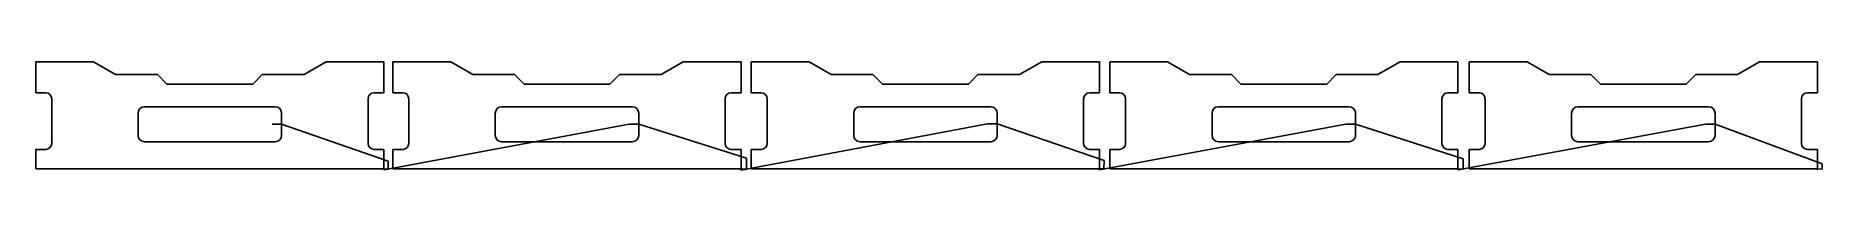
# Model space of a CAD drawing. Header units: metres. Extents: x 7 to 5612, y 3 to 343.
import ezdxf

# ---------------------------------------------------------------- set-up
doc = ezdxf.new("R2010")
doc.units = ezdxf.units.M

msp = doc.modelspace()

# ---------------------------------------------------------------- linework, layer by layer
at = {"layer": 'TOOL_0'}
for p, q in [((6.85, 245.601), (6.85, 342.751)), ((6.85, 342.751), (188.341, 342.751)), ((188.341, 342.751), (257.623, 302.751)), ((848.577, 302.751), (917.859, 342.751)), ((917.859, 342.751), (1099.35, 342.751)), ((1099.35, 342.751), (1099.35, 245.601)), ((1127.232, 245.601), (1127.232, 342.751)), ((1127.232, 342.751), (1308.723, 342.751)), ((1308.723, 342.751), (1378.005, 302.751)), ((1968.959, 302.751), (2038.241, 342.751)), ((2038.241, 342.751), (2219.732, 342.751)), ((2219.732, 342.751), (2219.732, 245.601)), ((2251.835, 245.601), (2251.835, 342.751)), ((2251.835, 342.751), (2433.326, 342.751)), ((2433.326, 342.751), (2502.608, 302.751)), ((3093.562, 302.751), (3162.844, 342.751)), ((3162.844, 342.751), (3344.335, 342.751)), ((3344.335, 342.751), (3344.335, 245.601)), ((3376.088, 245.601), (3376.088, 342.751)), ((3376.088, 342.751), (3557.579, 342.751)), ((3557.579, 342.751), (3626.861, 302.751)), ((4217.815, 302.751), (4287.097, 342.751)), ((4287.097, 342.751), (4468.588, 342.751)), ((4468.588, 342.751), (4468.588, 245.601)), ((4503.843, 245.601), (4503.843, 342.751)), ((4503.843, 342.751), (4685.334, 342.751)), ((4685.334, 342.751), (4754.616, 302.751)), ((5345.57, 302.751), (5414.852, 342.751)), ((5414.852, 342.751), (5596.343, 342.751)), ((5596.343, 342.751), (5596.343, 245.601)), ((257.623, 302.751), (388.473, 302.751)), ((388.473, 302.751), (418.473, 272.751)), ((687.727, 272.751), (717.727, 302.751)), ((717.727, 302.751), (848.577, 302.751)), ((1378.005, 302.751), (1508.855, 302.751)), ((1508.855, 302.751), (1538.855, 272.751)), ((1808.109, 272.751), (1838.109, 302.751)), ((1838.109, 302.751), (1968.959, 302.751)), ((2502.608, 302.751), (2633.458, 302.751)), ((2633.458, 302.751), (2663.458, 272.751)), ((2932.712, 272.751), (2962.712, 302.751)), ((2962.712, 302.751), (3093.562, 302.751)), ((3626.861, 302.751), (3757.711, 302.751)), ((3757.711, 302.751), (3787.711, 272.751)), ((4056.965, 272.751), (4086.965, 302.751)), ((4086.965, 302.751), (4217.815, 302.751)), ((4754.616, 302.751), (4885.466, 302.751)), ((4885.466, 302.751), (4915.466, 272.751)), ((5184.72, 272.751), (5214.72, 302.751)), ((5214.72, 302.751), (5345.57, 302.751)), ((38.1, 245.601), (6.85, 245.601)), ((56.85, 86.851), (56.85, 226.851)), ((418.473, 272.751), (687.727, 272.751)), ((1049.35, 226.851), (1049.35, 86.851)), ((1099.35, 245.601), (1068.1, 245.601)), ((1158.482, 245.601), (1127.232, 245.601)), ((1177.232, 86.851), (1177.232, 226.851)), ((1538.855, 272.751), (1808.109, 272.751)), ((2169.732, 226.851), (2169.732, 86.851)), ((2219.732, 245.601), (2188.482, 245.601)), ((2283.085, 245.601), (2251.835, 245.601)), ((2301.835, 86.851), (2301.835, 226.851)), ((2663.458, 272.751), (2932.712, 272.751)), ((3294.335, 226.851), (3294.335, 86.851)), ((3344.335, 245.601), (3313.085, 245.601)), ((3407.338, 245.601), (3376.088, 245.601)), ((3426.088, 86.851), (3426.088, 226.851)), ((3787.711, 272.751), (4056.965, 272.751)), ((4418.588, 226.851), (4418.588, 86.851)), ((4468.588, 245.601), (4437.338, 245.601)), ((4535.093, 245.601), (4503.843, 245.601)), ((4553.843, 86.851), (4553.843, 226.851)), ((4915.466, 272.751), (5184.72, 272.751)), ((5546.343, 226.851), (5546.343, 86.851)), ((5596.343, 245.601), (5565.093, 245.601)), ((328.1, 181.851), (328.1, 111.851)), ((758.1, 201.851), (348.1, 201.851)), ((778.1, 146.851), (778.1, 181.851)), ((1448.482, 181.851), (1448.482, 111.851)), ((1878.482, 201.851), (1468.482, 201.851)), ((1898.482, 146.851), (1898.482, 181.851)), ((2573.085, 181.851), (2573.085, 111.851)), ((3003.085, 201.851), (2593.085, 201.851)), ((3023.085, 148.061), (3023.085, 181.851)), ((3697.338, 181.851), (3697.338, 111.851)), ((4127.338, 201.851), (3717.338, 201.851)), ((4147.338, 146.851), (4147.338, 181.851)), ((4825.093, 181.851), (4825.093, 111.851)), ((5255.093, 201.851), (4845.093, 201.851)), ((5275.093, 146.851), (5275.093, 181.851)), ((748.1, 146.851), (778.1, 146.851)), ((778.1, 111.851), (778.1, 146.851)), ((778.1, 146.851), (1112.556, 31.002)), ((1099.564, 3.897), (1868.482, 146.851)), ((1868.482, 146.851), (1898.482, 146.851)), ((1898.482, 111.851), (1898.482, 146.851)), ((1898.482, 146.851), (2236.276, 40.96)), ((2219.659, 3.116), (2993.085, 148.061)), ((2993.085, 148.061), (3023.085, 148.061)), ((3023.085, 111.851), (3023.085, 148.061)), ((3023.085, 148.061), (3358.531, 33.33)), ((3344.484, 4.237), (4117.338, 146.851)), ((4117.338, 146.851), (4147.338, 146.851)), ((4147.338, 111.851), (4147.338, 146.851)), ((4147.338, 146.851), (4484.516, 38.871)), ((4468.846, 3.562), (5245.093, 146.851)), ((5245.093, 146.851), (5275.093, 146.851)), ((5275.093, 111.851), (5275.093, 146.851)), ((5275.093, 146.851), (5611.592, 22.415)), ((6.85, 6.851), (6.85, 68.101)), ((6.85, 68.101), (38.1, 68.101)), ((348.1, 91.851), (758.1, 91.851)), ((1068.1, 68.101), (1099.35, 68.101)), ((1099.35, 68.101), (1099.35, 6.851)), ((1127.232, 6.851), (1127.232, 68.101)), ((1127.232, 68.101), (1158.482, 68.101)), ((1468.482, 91.851), (1878.482, 91.851)), ((2188.482, 68.101), (2219.732, 68.101)), ((2219.732, 68.101), (2219.732, 6.851)), ((2251.835, 6.851), (2251.835, 68.101)), ((2251.835, 68.101), (2283.085, 68.101)), ((2593.085, 91.851), (3003.085, 91.851)), ((3313.085, 68.101), (3344.335, 68.101)), ((3344.335, 68.101), (3344.335, 6.851)), ((3376.088, 6.851), (3376.088, 68.101)), ((3376.088, 68.101), (3407.338, 68.101)), ((3717.338, 91.851), (4127.338, 91.851)), ((4437.338, 68.101), (4468.588, 68.101)), ((4468.588, 68.101), (4468.588, 6.851)), ((4503.843, 6.851), (4503.843, 68.101)), ((4503.843, 68.101), (4535.093, 68.101)), ((4845.093, 91.851), (5255.093, 91.851)), ((5565.093, 68.101), (5596.343, 68.101)), ((5596.343, 68.101), (5596.343, 6.851)), ((1099.35, 6.851), (6.85, 6.851)), ((1112.409, 5.823), (1099.35, 6.851)), ((1099.35, 6.851), (1099.564, 3.897)), ((1112.556, 31.002), (1112.409, 5.823)), ((2219.732, 6.851), (1127.232, 6.851)), ((2219.732, 6.851), (2219.659, 3.116)), ((2236.276, 6.269), (2219.732, 6.851)), ((2236.276, 40.96), (2236.276, 6.269)), ((3344.335, 6.851), (2251.835, 6.851)), ((3358.078, 6.509), (3344.335, 6.851)), ((3344.335, 6.851), (3344.484, 4.237)), ((3358.531, 33.33), (3358.078, 6.509)), ((4468.588, 6.851), (3376.088, 6.851)), ((4484.757, 6.464), (4468.588, 6.851)), ((4468.588, 6.851), (4468.846, 3.562)), ((4484.516, 38.871), (4484.757, 6.464)), ((5596.343, 6.851), (4503.843, 6.851)), ((5596.343, 6.851), (5596.093, 3.636)), ((5611.592, 5.655), (5596.343, 6.851)), ((5611.592, 22.415), (5611.592, 5.655))]:
    msp.add_line(p, q, dxfattribs=at)
for centre, radius, start, end in [((38.1, 226.851), 18.75, 0, 90), ((1068.1, 226.851), 18.75, 90, 180), ((1158.482, 226.851), 18.75, 0, 90), ((2188.482, 226.851), 18.75, 90, 180), ((2283.085, 226.851), 18.75, 0, 90), ((3313.085, 226.851), 18.75, 90, 180), ((3407.338, 226.851), 18.75, 0, 90), ((4437.338, 226.851), 18.75, 90, 180), ((4535.093, 226.851), 18.75, 0, 90), ((5565.093, 226.851), 18.75, 90, 180), ((348.1, 181.851), 20, 90, 180), ((758.1, 181.851), 20, 0, 90), ((1468.482, 181.851), 20, 90, 180), ((1878.482, 181.851), 20, 0, 90), ((2593.085, 181.851), 20, 90, 180), ((3003.085, 181.851), 20, 0, 90), ((3717.338, 181.851), 20, 90, 180), ((4127.338, 181.851), 20, 0, 90), ((4845.093, 181.851), 20, 90, 180), ((5255.093, 181.851), 20, 0, 90), ((38.1, 86.851), 18.75, 270, 0), ((348.1, 111.851), 20, 180, 270), ((758.1, 111.851), 20, 270, 0), ((1068.1, 86.851), 18.75, 180, 270), ((1158.482, 86.851), 18.75, 270, 0), ((1468.482, 111.851), 20, 180, 270), ((1878.482, 111.851), 20, 270, 0), ((2188.482, 86.851), 18.75, 180, 270), ((2283.085, 86.851), 18.75, 270, 0), ((2593.085, 111.851), 20, 180, 270), ((3003.085, 111.851), 20, 270, 0), ((3313.085, 86.851), 18.75, 180, 270), ((3407.338, 86.851), 18.75, 270, 0), ((3717.338, 111.851), 20, 180, 270), ((4127.338, 111.851), 20, 270, 0), ((4437.338, 86.851), 18.75, 180, 270), ((4535.093, 86.851), 18.75, 270, 0), ((4845.093, 111.851), 20, 180, 270), ((5255.093, 111.851), 20, 270, 0), ((5565.093, 86.851), 18.75, 180, 270)]:
    msp.add_arc(centre, radius, start, end, dxfattribs=at)

doc.saveas('drawing.dxf')
